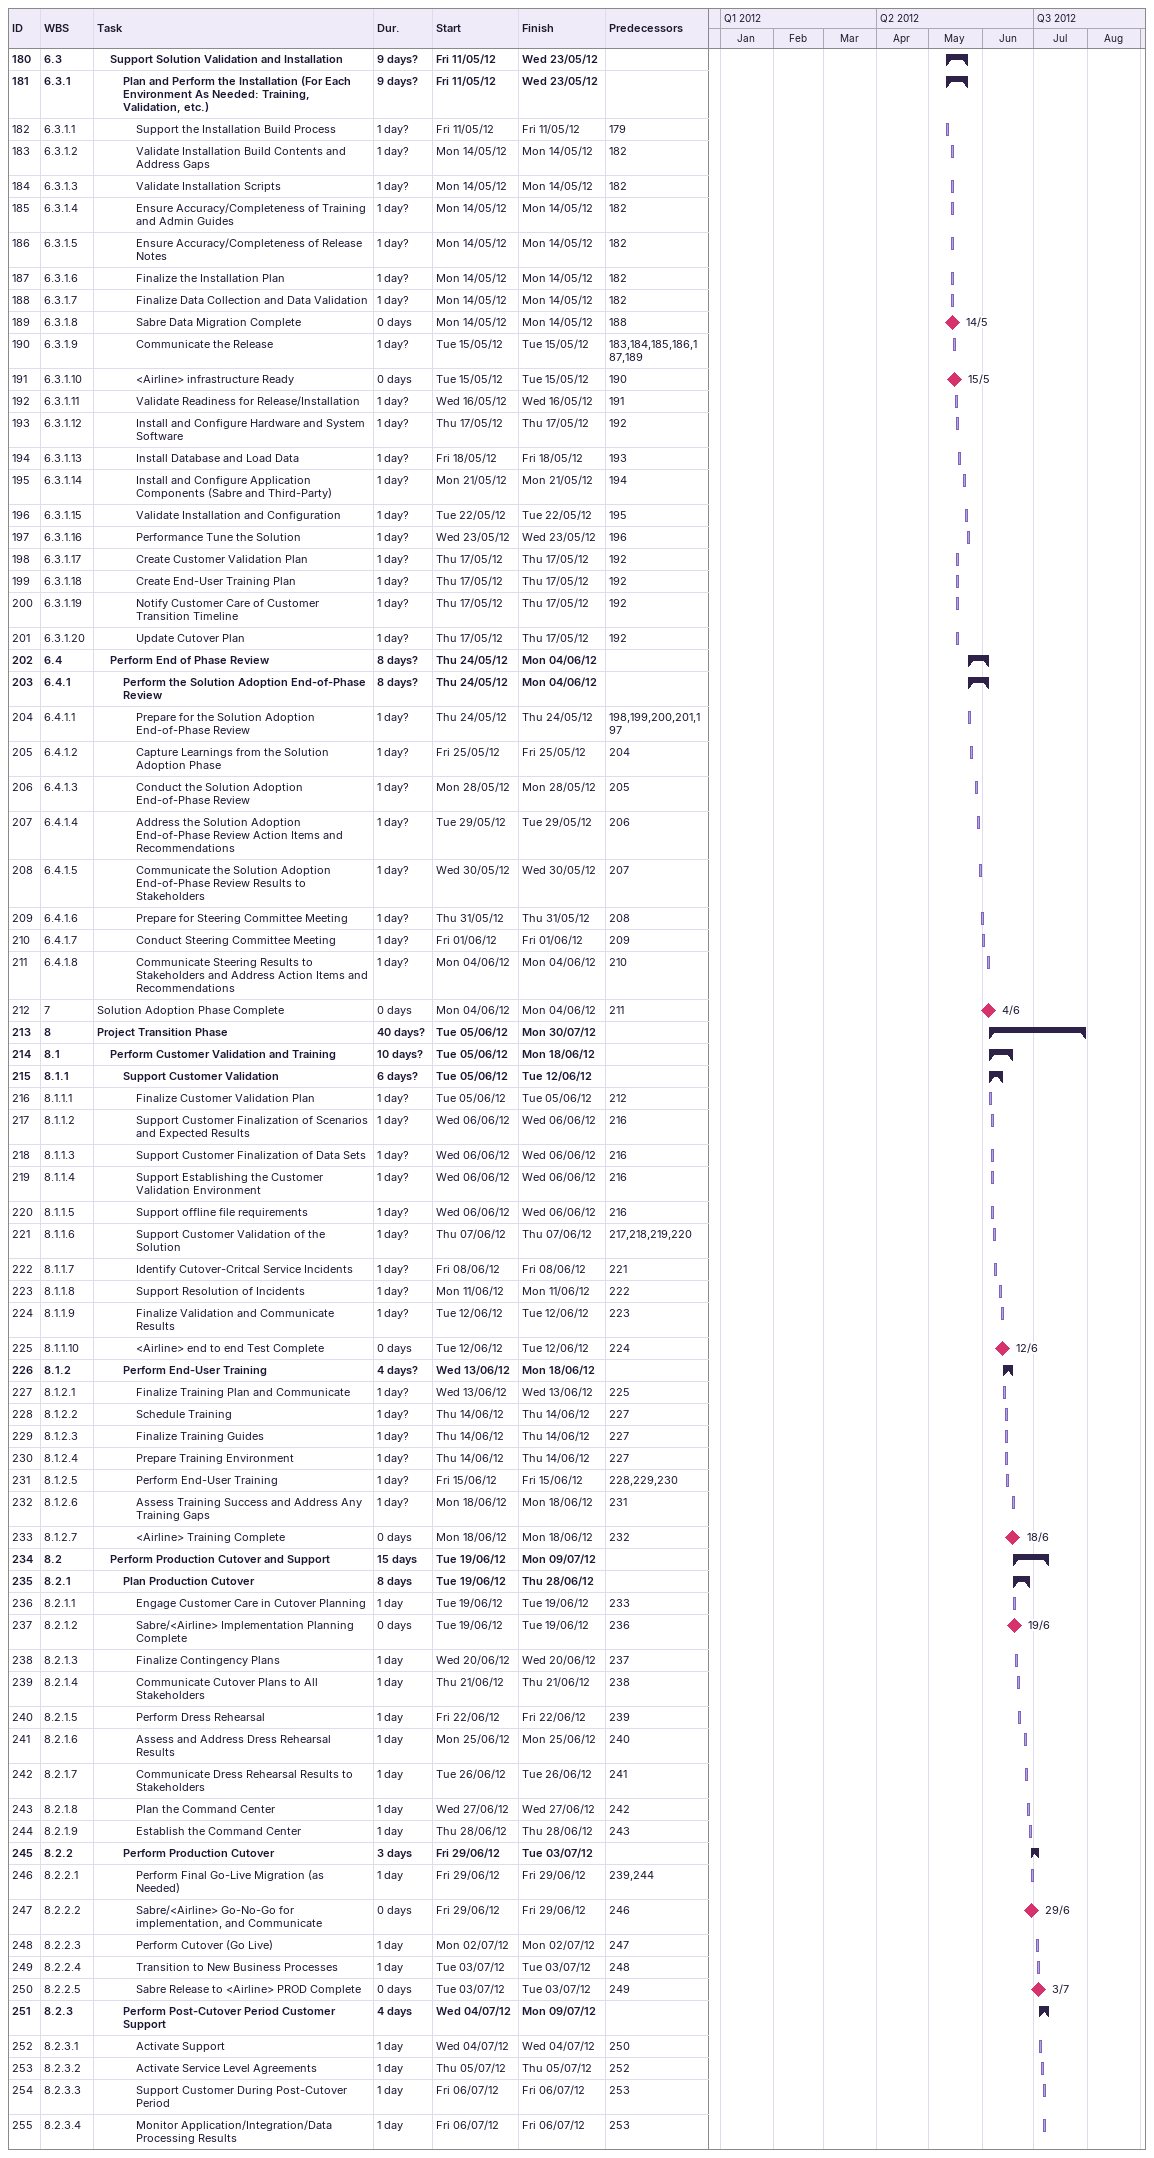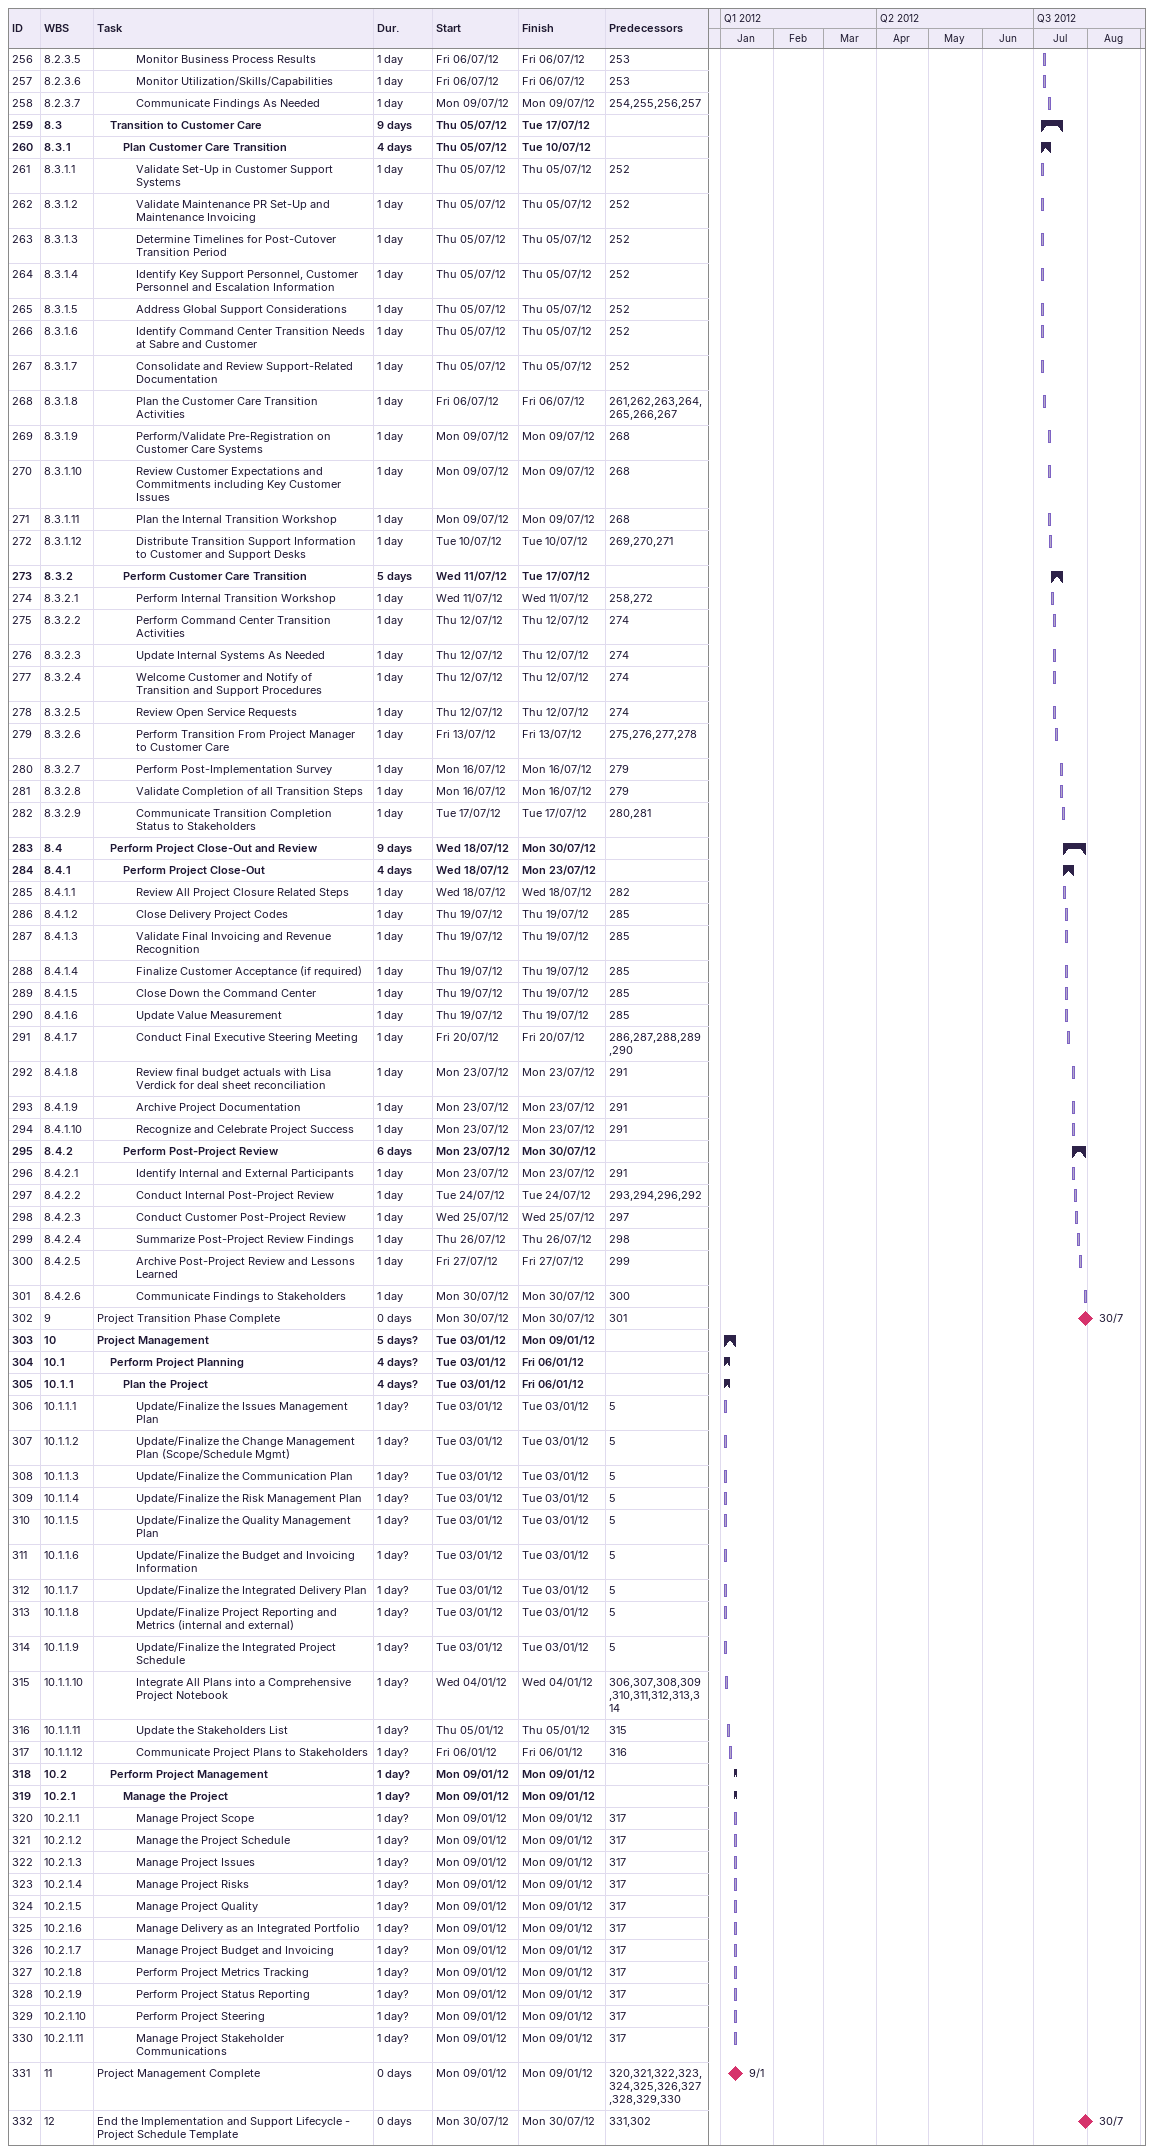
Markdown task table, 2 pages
| ID | WBS | Task | Duration | Start | Finish | Predecessors |
|---|---|---|---|---|---|---|
| 180 | 6.3 | **Support Solution Validation and Installation** | 9d? | 2012-05-11 | 2012-05-23 |  |
| 181 | 6.3.1 | **Plan and Perform the Installation (For Each Environment As Needed: Training, Validation, etc.)** | 9d? | 2012-05-11 | 2012-05-23 |  |
| 182 | 6.3.1.1 | Support the Installation Build Process | 1d? | 2012-05-11 | 2012-05-11 | 179 |
| 183 | 6.3.1.2 | Validate Installation Build Contents and Address Gaps | 1d? | 2012-05-14 | 2012-05-14 | 182 |
| 184 | 6.3.1.3 | Validate Installation Scripts | 1d? | 2012-05-14 | 2012-05-14 | 182 |
| 185 | 6.3.1.4 | Ensure Accuracy/Completeness of Training and Admin Guides | 1d? | 2012-05-14 | 2012-05-14 | 182 |
| 186 | 6.3.1.5 | Ensure Accuracy/Completeness of Release Notes | 1d? | 2012-05-14 | 2012-05-14 | 182 |
| 187 | 6.3.1.6 | Finalize the Installation Plan | 1d? | 2012-05-14 | 2012-05-14 | 182 |
| 188 | 6.3.1.7 | Finalize Data Collection and Data Validation | 1d? | 2012-05-14 | 2012-05-14 | 182 |
| 189 | 6.3.1.8 | Sabre Data Migration Complete | 0d | 2012-05-14 | 2012-05-14 | 188 |
| 190 | 6.3.1.9 | Communicate the Release | 1d? | 2012-05-15 | 2012-05-15 | 183, 184, 185, 186, 187, 189 |
| 191 | 6.3.1.10 | <Airline> infrastructure Ready | 0d | 2012-05-15 | 2012-05-15 | 190 |
| 192 | 6.3.1.11 | Validate Readiness for Release/Installation | 1d? | 2012-05-16 | 2012-05-16 | 191 |
| 193 | 6.3.1.12 | Install and Configure Hardware and System Software | 1d? | 2012-05-17 | 2012-05-17 | 192 |
| 194 | 6.3.1.13 | Install Database and Load Data | 1d? | 2012-05-18 | 2012-05-18 | 193 |
| 195 | 6.3.1.14 | Install and Configure Application Components (Sabre and Third-Party) | 1d? | 2012-05-21 | 2012-05-21 | 194 |
| 196 | 6.3.1.15 | Validate Installation and Configuration | 1d? | 2012-05-22 | 2012-05-22 | 195 |
| 197 | 6.3.1.16 | Performance Tune the Solution | 1d? | 2012-05-23 | 2012-05-23 | 196 |
| 198 | 6.3.1.17 | Create Customer Validation Plan | 1d? | 2012-05-17 | 2012-05-17 | 192 |
| 199 | 6.3.1.18 | Create End-User Training Plan | 1d? | 2012-05-17 | 2012-05-17 | 192 |
| 200 | 6.3.1.19 | Notify Customer Care of Customer Transition Timeline | 1d? | 2012-05-17 | 2012-05-17 | 192 |
| 201 | 6.3.1.20 | Update Cutover Plan | 1d? | 2012-05-17 | 2012-05-17 | 192 |
| 202 | 6.4 | **Perform End of Phase Review** | 8d? | 2012-05-24 | 2012-06-04 |  |
| 203 | 6.4.1 | **Perform the Solution Adoption End-of-Phase Review** | 8d? | 2012-05-24 | 2012-06-04 |  |
| 204 | 6.4.1.1 | Prepare for the Solution Adoption End-of-Phase Review | 1d? | 2012-05-24 | 2012-05-24 | 198, 199, 200, 201, 197 |
| 205 | 6.4.1.2 | Capture Learnings from the Solution Adoption Phase | 1d? | 2012-05-25 | 2012-05-25 | 204 |
| 206 | 6.4.1.3 | Conduct the Solution Adoption End-of-Phase Review | 1d? | 2012-05-28 | 2012-05-28 | 205 |
| 207 | 6.4.1.4 | Address the Solution Adoption End-of-Phase Review Action Items and Recommendations | 1d? | 2012-05-29 | 2012-05-29 | 206 |
| 208 | 6.4.1.5 | Communicate the Solution Adoption End-of-Phase Review Results to Stakeholders | 1d? | 2012-05-30 | 2012-05-30 | 207 |
| 209 | 6.4.1.6 | Prepare for Steering Committee Meeting | 1d? | 2012-05-31 | 2012-05-31 | 208 |
| 210 | 6.4.1.7 | Conduct Steering Committee Meeting | 1d? | 2012-06-01 | 2012-06-01 | 209 |
| 211 | 6.4.1.8 | Communicate Steering Results to Stakeholders and Address Action Items and Recommendations | 1d? | 2012-06-04 | 2012-06-04 | 210 |
| 212 | 7 | Solution Adoption Phase Complete | 0d | 2012-06-04 | 2012-06-04 | 211 |
| 213 | 8 | **Project Transition Phase** | 40d? | 2012-06-05 | 2012-07-30 |  |
| 214 | 8.1 | **Perform Customer Validation and Training** | 10d? | 2012-06-05 | 2012-06-18 |  |
| 215 | 8.1.1 | **Support Customer Validation** | 6d? | 2012-06-05 | 2012-06-12 |  |
| 216 | 8.1.1.1 | Finalize Customer Validation Plan | 1d? | 2012-06-05 | 2012-06-05 | 212 |
| 217 | 8.1.1.2 | Support Customer Finalization of Scenarios and Expected Results | 1d? | 2012-06-06 | 2012-06-06 | 216 |
| 218 | 8.1.1.3 | Support Customer Finalization of Data Sets | 1d? | 2012-06-06 | 2012-06-06 | 216 |
| 219 | 8.1.1.4 | Support Establishing the Customer Validation Environment | 1d? | 2012-06-06 | 2012-06-06 | 216 |
| 220 | 8.1.1.5 | Support offline file requirements | 1d? | 2012-06-06 | 2012-06-06 | 216 |
| 221 | 8.1.1.6 | Support Customer Validation of the Solution | 1d? | 2012-06-07 | 2012-06-07 | 217, 218, 219, 220 |
| 222 | 8.1.1.7 | Identify Cutover-Critcal Service Incidents | 1d? | 2012-06-08 | 2012-06-08 | 221 |
| 223 | 8.1.1.8 | Support Resolution of Incidents | 1d? | 2012-06-11 | 2012-06-11 | 222 |
| 224 | 8.1.1.9 | Finalize Validation and Communicate Results | 1d? | 2012-06-12 | 2012-06-12 | 223 |
| 225 | 8.1.1.10 | <Airline> end to end Test Complete | 0d | 2012-06-12 | 2012-06-12 | 224 |
| 226 | 8.1.2 | **Perform End-User Training** | 4d? | 2012-06-13 | 2012-06-18 |  |
| 227 | 8.1.2.1 | Finalize Training Plan and Communicate | 1d? | 2012-06-13 | 2012-06-13 | 225 |
| 228 | 8.1.2.2 | Schedule Training | 1d? | 2012-06-14 | 2012-06-14 | 227 |
| 229 | 8.1.2.3 | Finalize Training Guides | 1d? | 2012-06-14 | 2012-06-14 | 227 |
| 230 | 8.1.2.4 | Prepare Training Environment | 1d? | 2012-06-14 | 2012-06-14 | 227 |
| 231 | 8.1.2.5 | Perform End-User Training | 1d? | 2012-06-15 | 2012-06-15 | 228, 229, 230 |
| 232 | 8.1.2.6 | Assess Training Success and Address Any Training Gaps | 1d? | 2012-06-18 | 2012-06-18 | 231 |
| 233 | 8.1.2.7 | <Airline> Training Complete | 0d | 2012-06-18 | 2012-06-18 | 232 |
| 234 | 8.2 | **Perform Production Cutover and Support** | 15d | 2012-06-19 | 2012-07-09 |  |
| 235 | 8.2.1 | **Plan Production Cutover** | 8d | 2012-06-19 | 2012-06-28 |  |
| 236 | 8.2.1.1 | Engage Customer Care in Cutover Planning | 1d | 2012-06-19 | 2012-06-19 | 233 |
| 237 | 8.2.1.2 | Sabre/<Airline> Implementation Planning Complete | 0d | 2012-06-19 | 2012-06-19 | 236 |
| 238 | 8.2.1.3 | Finalize Contingency Plans | 1d | 2012-06-20 | 2012-06-20 | 237 |
| 239 | 8.2.1.4 | Communicate Cutover Plans to All Stakeholders | 1d | 2012-06-21 | 2012-06-21 | 238 |
| 240 | 8.2.1.5 | Perform Dress Rehearsal | 1d | 2012-06-22 | 2012-06-22 | 239 |
| 241 | 8.2.1.6 | Assess and Address Dress Rehearsal Results | 1d | 2012-06-25 | 2012-06-25 | 240 |
| 242 | 8.2.1.7 | Communicate Dress Rehearsal Results to Stakeholders | 1d | 2012-06-26 | 2012-06-26 | 241 |
| 243 | 8.2.1.8 | Plan the Command Center | 1d | 2012-06-27 | 2012-06-27 | 242 |
| 244 | 8.2.1.9 | Establish the Command Center | 1d | 2012-06-28 | 2012-06-28 | 243 |
| 245 | 8.2.2 | **Perform Production Cutover** | 3d | 2012-06-29 | 2012-07-03 |  |
| 246 | 8.2.2.1 | Perform Final Go-Live Migration (as Needed) | 1d | 2012-06-29 | 2012-06-29 | 239, 244 |
| 247 | 8.2.2.2 | Sabre/<Airline> Go-No-Go for implementation, and Communicate | 0d | 2012-06-29 | 2012-06-29 | 246 |
| 248 | 8.2.2.3 | Perform Cutover (Go Live) | 1d | 2012-07-02 | 2012-07-02 | 247 |
| 249 | 8.2.2.4 | Transition to New Business Processes | 1d | 2012-07-03 | 2012-07-03 | 248 |
| 250 | 8.2.2.5 | Sabre Release to <Airline> PROD Complete | 0d | 2012-07-03 | 2012-07-03 | 249 |
| 251 | 8.2.3 | **Perform Post-Cutover Period Customer Support** | 4d | 2012-07-04 | 2012-07-09 |  |
| 252 | 8.2.3.1 | Activate Support | 1d | 2012-07-04 | 2012-07-04 | 250 |
| 253 | 8.2.3.2 | Activate Service Level Agreements | 1d | 2012-07-05 | 2012-07-05 | 252 |
| 254 | 8.2.3.3 | Support Customer During Post-Cutover Period | 1d | 2012-07-06 | 2012-07-06 | 253 |
| 255 | 8.2.3.4 | Monitor Application/Integration/Data Processing Results | 1d | 2012-07-06 | 2012-07-06 | 253 |
| 256 | 8.2.3.5 | Monitor Business Process Results | 1d | 2012-07-06 | 2012-07-06 | 253 |
| 257 | 8.2.3.6 | Monitor Utilization/Skills/Capabilities | 1d | 2012-07-06 | 2012-07-06 | 253 |
| 258 | 8.2.3.7 | Communicate Findings As Needed | 1d | 2012-07-09 | 2012-07-09 | 254, 255, 256, 257 |
| 259 | 8.3 | **Transition to Customer Care** | 9d | 2012-07-05 | 2012-07-17 |  |
| 260 | 8.3.1 | **Plan Customer Care Transition** | 4d | 2012-07-05 | 2012-07-10 |  |
| 261 | 8.3.1.1 | Validate Set-Up in Customer Support Systems | 1d | 2012-07-05 | 2012-07-05 | 252 |
| 262 | 8.3.1.2 | Validate Maintenance PR Set-Up and Maintenance Invoicing | 1d | 2012-07-05 | 2012-07-05 | 252 |
| 263 | 8.3.1.3 | Determine Timelines for Post-Cutover Transition Period | 1d | 2012-07-05 | 2012-07-05 | 252 |
| 264 | 8.3.1.4 | Identify Key Support Personnel, Customer Personnel and Escalation Information | 1d | 2012-07-05 | 2012-07-05 | 252 |
| 265 | 8.3.1.5 | Address Global Support Considerations | 1d | 2012-07-05 | 2012-07-05 | 252 |
| 266 | 8.3.1.6 | Identify Command Center Transition Needs at Sabre and Customer | 1d | 2012-07-05 | 2012-07-05 | 252 |
| 267 | 8.3.1.7 | Consolidate and Review Support-Related Documentation | 1d | 2012-07-05 | 2012-07-05 | 252 |
| 268 | 8.3.1.8 | Plan the Customer Care Transition Activities | 1d | 2012-07-06 | 2012-07-06 | 261, 262, 263, 264, 265, 266, 267 |
| 269 | 8.3.1.9 | Perform/Validate Pre-Registration on Customer Care Systems | 1d | 2012-07-09 | 2012-07-09 | 268 |
| 270 | 8.3.1.10 | Review Customer Expectations and Commitments including Key Customer Issues | 1d | 2012-07-09 | 2012-07-09 | 268 |
| 271 | 8.3.1.11 | Plan the Internal Transition Workshop | 1d | 2012-07-09 | 2012-07-09 | 268 |
| 272 | 8.3.1.12 | Distribute Transition Support Information to Customer and Support Desks | 1d | 2012-07-10 | 2012-07-10 | 269, 270, 271 |
| 273 | 8.3.2 | **Perform Customer Care Transition** | 5d | 2012-07-11 | 2012-07-17 |  |
| 274 | 8.3.2.1 | Perform Internal Transition Workshop | 1d | 2012-07-11 | 2012-07-11 | 258, 272 |
| 275 | 8.3.2.2 | Perform Command Center Transition Activities | 1d | 2012-07-12 | 2012-07-12 | 274 |
| 276 | 8.3.2.3 | Update Internal Systems As Needed | 1d | 2012-07-12 | 2012-07-12 | 274 |
| 277 | 8.3.2.4 | Welcome Customer and Notify of Transition and Support Procedures | 1d | 2012-07-12 | 2012-07-12 | 274 |
| 278 | 8.3.2.5 | Review Open Service Requests | 1d | 2012-07-12 | 2012-07-12 | 274 |
| 279 | 8.3.2.6 | Perform Transition From Project Manager to Customer Care | 1d | 2012-07-13 | 2012-07-13 | 275, 276, 277, 278 |
| 280 | 8.3.2.7 | Perform Post-Implementation Survey | 1d | 2012-07-16 | 2012-07-16 | 279 |
| 281 | 8.3.2.8 | Validate Completion of all Transition Steps | 1d | 2012-07-16 | 2012-07-16 | 279 |
| 282 | 8.3.2.9 | Communicate Transition Completion Status to Stakeholders | 1d | 2012-07-17 | 2012-07-17 | 280, 281 |
| 283 | 8.4 | **Perform Project Close-Out and Review** | 9d | 2012-07-18 | 2012-07-30 |  |
| 284 | 8.4.1 | **Perform Project Close-Out** | 4d | 2012-07-18 | 2012-07-23 |  |
| 285 | 8.4.1.1 | Review All Project Closure Related Steps | 1d | 2012-07-18 | 2012-07-18 | 282 |
| 286 | 8.4.1.2 | Close Delivery Project Codes | 1d | 2012-07-19 | 2012-07-19 | 285 |
| 287 | 8.4.1.3 | Validate Final Invoicing and Revenue Recognition | 1d | 2012-07-19 | 2012-07-19 | 285 |
| 288 | 8.4.1.4 | Finalize Customer Acceptance (if required) | 1d | 2012-07-19 | 2012-07-19 | 285 |
| 289 | 8.4.1.5 | Close Down the Command Center | 1d | 2012-07-19 | 2012-07-19 | 285 |
| 290 | 8.4.1.6 | Update Value Measurement | 1d | 2012-07-19 | 2012-07-19 | 285 |
| 291 | 8.4.1.7 | Conduct Final Executive Steering Meeting | 1d | 2012-07-20 | 2012-07-20 | 286, 287, 288, 289, 290 |
| 292 | 8.4.1.8 | Review final budget actuals with Lisa Verdick for deal sheet reconciliation | 1d | 2012-07-23 | 2012-07-23 | 291 |
| 293 | 8.4.1.9 | Archive Project Documentation | 1d | 2012-07-23 | 2012-07-23 | 291 |
| 294 | 8.4.1.10 | Recognize and Celebrate Project Success | 1d | 2012-07-23 | 2012-07-23 | 291 |
| 295 | 8.4.2 | **Perform Post-Project Review** | 6d | 2012-07-23 | 2012-07-30 |  |
| 296 | 8.4.2.1 | Identify Internal and External Participants | 1d | 2012-07-23 | 2012-07-23 | 291 |
| 297 | 8.4.2.2 | Conduct Internal Post-Project Review | 1d | 2012-07-24 | 2012-07-24 | 293, 294, 296, 292 |
| 298 | 8.4.2.3 | Conduct Customer Post-Project Review | 1d | 2012-07-25 | 2012-07-25 | 297 |
| 299 | 8.4.2.4 | Summarize Post-Project Review Findings | 1d | 2012-07-26 | 2012-07-26 | 298 |
| 300 | 8.4.2.5 | Archive Post-Project Review and Lessons Learned | 1d | 2012-07-27 | 2012-07-27 | 299 |
| 301 | 8.4.2.6 | Communicate Findings to Stakeholders | 1d | 2012-07-30 | 2012-07-30 | 300 |
| 302 | 9 | Project Transition Phase Complete | 0d | 2012-07-30 | 2012-07-30 | 301 |
| 303 | 10 | **Project Management** | 5d? | 2012-01-03 | 2012-01-09 |  |
| 304 | 10.1 | **Perform Project Planning** | 4d? | 2012-01-03 | 2012-01-06 |  |
| 305 | 10.1.1 | **Plan the Project** | 4d? | 2012-01-03 | 2012-01-06 |  |
| 306 | 10.1.1.1 | Update/Finalize the Issues Management Plan | 1d? | 2012-01-03 | 2012-01-03 | 5 |
| 307 | 10.1.1.2 | Update/Finalize the Change Management Plan (Scope/Schedule Mgmt) | 1d? | 2012-01-03 | 2012-01-03 | 5 |
| 308 | 10.1.1.3 | Update/Finalize the Communication Plan | 1d? | 2012-01-03 | 2012-01-03 | 5 |
| 309 | 10.1.1.4 | Update/Finalize the Risk Management Plan | 1d? | 2012-01-03 | 2012-01-03 | 5 |
| 310 | 10.1.1.5 | Update/Finalize the Quality Management Plan | 1d? | 2012-01-03 | 2012-01-03 | 5 |
| 311 | 10.1.1.6 | Update/Finalize the Budget and Invoicing Information | 1d? | 2012-01-03 | 2012-01-03 | 5 |
| 312 | 10.1.1.7 | Update/Finalize the Integrated Delivery Plan | 1d? | 2012-01-03 | 2012-01-03 | 5 |
| 313 | 10.1.1.8 | Update/Finalize Project Reporting and Metrics (internal and external) | 1d? | 2012-01-03 | 2012-01-03 | 5 |
| 314 | 10.1.1.9 | Update/Finalize the Integrated Project Schedule | 1d? | 2012-01-03 | 2012-01-03 | 5 |
| 315 | 10.1.1.10 | Integrate All Plans into a Comprehensive Project Notebook | 1d? | 2012-01-04 | 2012-01-04 | 306, 307, 308, 309, 310, 311, 312, 313, 314 |
| 316 | 10.1.1.11 | Update the Stakeholders List | 1d? | 2012-01-05 | 2012-01-05 | 315 |
| 317 | 10.1.1.12 | Communicate Project Plans to Stakeholders | 1d? | 2012-01-06 | 2012-01-06 | 316 |
| 318 | 10.2 | **Perform Project Management** | 1d? | 2012-01-09 | 2012-01-09 |  |
| 319 | 10.2.1 | **Manage the Project** | 1d? | 2012-01-09 | 2012-01-09 |  |
| 320 | 10.2.1.1 | Manage Project Scope | 1d? | 2012-01-09 | 2012-01-09 | 317 |
| 321 | 10.2.1.2 | Manage the Project Schedule | 1d? | 2012-01-09 | 2012-01-09 | 317 |
| 322 | 10.2.1.3 | Manage Project Issues | 1d? | 2012-01-09 | 2012-01-09 | 317 |
| 323 | 10.2.1.4 | Manage Project Risks | 1d? | 2012-01-09 | 2012-01-09 | 317 |
| 324 | 10.2.1.5 | Manage Project Quality | 1d? | 2012-01-09 | 2012-01-09 | 317 |
| 325 | 10.2.1.6 | Manage Delivery as an Integrated Portfolio | 1d? | 2012-01-09 | 2012-01-09 | 317 |
| 326 | 10.2.1.7 | Manage Project Budget and Invoicing | 1d? | 2012-01-09 | 2012-01-09 | 317 |
| 327 | 10.2.1.8 | Perform Project Metrics Tracking | 1d? | 2012-01-09 | 2012-01-09 | 317 |
| 328 | 10.2.1.9 | Perform Project Status Reporting | 1d? | 2012-01-09 | 2012-01-09 | 317 |
| 329 | 10.2.1.10 | Perform Project Steering | 1d? | 2012-01-09 | 2012-01-09 | 317 |
| 330 | 10.2.1.11 | Manage Project Stakeholder Communications | 1d? | 2012-01-09 | 2012-01-09 | 317 |
| 331 | 11 | Project Management Complete | 0d | 2012-01-09 | 2012-01-09 | 320, 321, 322, 323, 324, 325, 326, 327, 328, 329, 330 |
| 332 | 12 | End the Implementation and Support Lifecycle - Project Schedule Template | 0d | 2012-07-30 | 2012-07-30 | 331, 302 |
